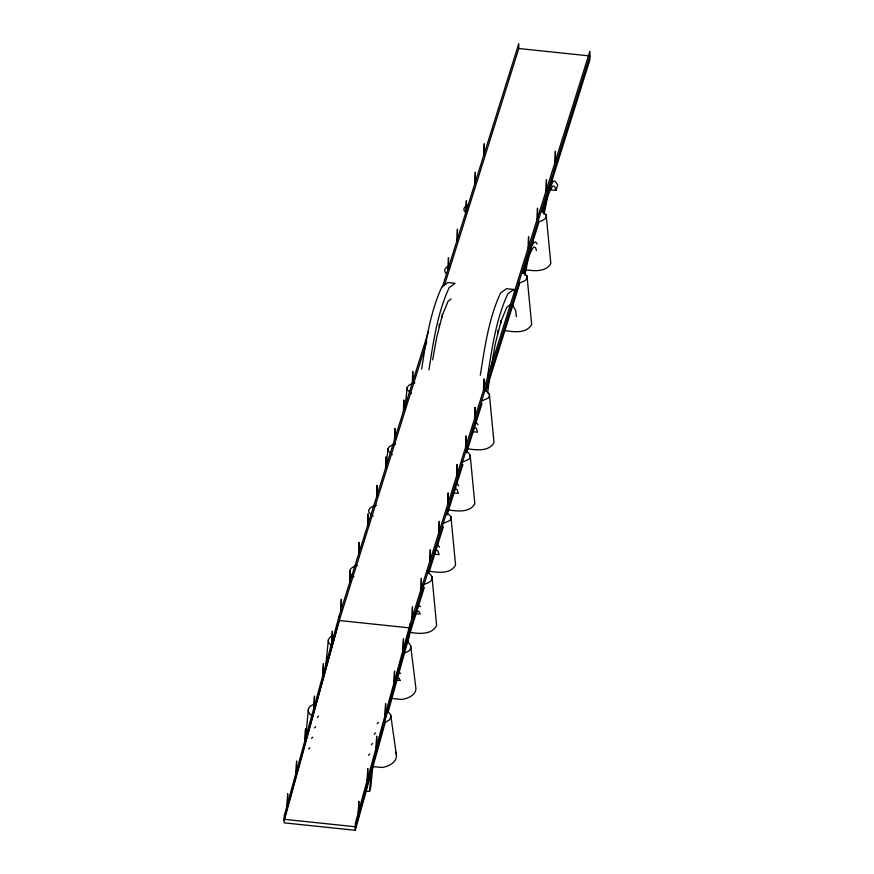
<?xml version="1.0" encoding="UTF-8"?>
<svg xmlns="http://www.w3.org/2000/svg" width="874" height="874" viewBox="0 0 874 874"><rect width="100%" height="100%" fill="white"/><g stroke="black" fill="none" stroke-linecap="round" stroke-linejoin="round"><path stroke-width="1.31" d="M306.075 733.92L308.413 708.912L309.833 706.432L316.333 702.783M365.944 791.079L369.516 791.451L371.461 771.283M325.827 665.081L328.406 639.801L329.826 637.485L332.546 635.529M386.483 463.438L387.958 448.723L389.312 446.756L391.978 445.117L395.704 443.959M404.99 408.999L407.142 387.597L408.497 385.631L411.162 383.992L414.888 382.823M372.903 764.979L370.86 786.589L369.516 791.451M421.639 369.156C426.075 341.341 429.953 312.805 441.829 286.978L447.816 282.553L455.103 283.318L449.127 287.743C437.251 313.558 433.373 342.095 428.937 369.921M480.307 375.285C484.742 347.47 488.621 318.934 500.496 293.118L506.472 288.693L513.77 289.458L515.048 291.796M487.605 376.049C492.04 348.234 495.908 319.698 507.783 293.882L513.77 289.458M487.681 392.797L489.506 377.918M406.76 643.384L407.153 640.948M524.411 273.682L527 260.955L531.589 246.315L533.752 242.732L535.664 241.978L537.193 244.086M543.573 212.622L548.457 191.439L552.925 181.672L554.826 180.907L557.688 184.862L555.951 190.412L551.177 189.909L550.544 187.943M432.663 359.902L436.585 337.877L442.32 315.317L448.067 301.29L451.104 298.984M491.319 366.031L495.241 344.017L500.988 321.446L506.723 307.429L510.787 304.36M387.553 712.332L388.045 709.688M407.71 642.39L409.196 634.6M447.138 513.628L448.089 508.865M466.323 452.492L467.273 447.728M524.848 275.343C527.175 265.827 527.721 255.055 533.752 246.971L535.522 247.528L536.472 250.488M544.01 214.283C546.337 204.767 546.884 193.984 552.914 185.911L554.684 186.468L555.951 190.412M428.555 331.18L339.156 616.05L284.159 815.988L284.269 820.457L339.254 620.518L426.763 341.69M542.088 212.142L589.906 59.782L589.906 51.14L410.299 623.49L355.303 823.428L355.412 827.896L410.398 627.969L589.906 55.958M385.073 723.06L355.314 830.3L284.17 822.86L284.094 819.299L339.254 620.518L339.156 616.05M355.314 830.3L355.237 826.738L410.398 627.969L410.299 623.49M388.34 711.294L410.474 631.52L424.294 587.492M442.43 286.945L518.763 43.7L518.763 48.518L444.342 285.656M428.763 573.246L443.402 526.618M447.062 514.961L462.903 464.455M466.563 452.798L482.011 403.58M486.097 390.558L519.615 283.766M522.881 273.354L538.821 222.564M414.429 616.028L416.767 611.844L418.744 611.188L420.208 614.094M473.096 429.604L474.516 427.692L476.286 428.26L477.554 432.193L472.779 431.69M453.912 490.729L455.332 488.828L457.102 489.385L458.369 493.329L453.595 492.827M434.662 552.062L436.093 550.161L437.852 550.718L439.119 554.662L434.345 554.16M317.306 717.423L318.606 716.167M314.4 727.933L315.7 726.687M311.505 738.443L312.794 737.197M308.598 748.963L309.899 747.707M377.164 723.683L378.464 722.427M374.258 734.193L375.558 732.947M371.363 744.714L372.652 743.457M368.457 755.223L369.757 753.978M417.422 607.08L418.832 605.737L420.569 606.709M467.972 204.822L465.318 206.461L463.963 208.427L464.028 210.536L465.525 212.611M448.81 265.882L446.155 267.52L444.8 269.487L444.866 271.596L446.363 273.671M396.84 679.142L398.861 678.049L400.379 680.562M384.047 723.148L389.291 720.001L390.711 717.521L390.7 714.888L387.444 710.868M455.354 484.546L457.255 483.792L458.784 485.9M436.104 545.879L438.005 545.125L439.535 547.233M402.772 654.102L409.272 650.726L410.693 648.41L410.693 645.941L409.261 643.548L406.53 641.45M357.619 565.314L353.861 566.581L351.151 568.362L349.753 570.482L349.775 572.754L351.228 574.961L353.97 576.916M424.174 584.258L427.932 582.991L430.642 581.21L432.04 579.091L432.018 576.818L430.565 574.611L427.823 572.656M538.515 221.799L542.241 220.63L544.895 218.992L546.25 217.036L546.174 214.917L541.902 210.995M519.353 282.859L523.078 281.701L525.733 280.062L527.088 278.096L527.011 275.976L522.739 272.065M481.694 400.969L488.085 398.162L489.44 396.206L489.364 394.087L485.081 390.165M462.51 462.106L468.901 459.298L470.256 457.331L470.179 455.223L468.683 453.147L465.897 451.301M376.454 505.292L372.728 506.45L370.063 508.089L368.708 510.055L368.784 512.175L373.067 516.086M443.26 523.439L449.651 520.631L451.006 518.664L450.929 516.556L446.658 512.634M518.763 48.518L588.563 55.816M526.028 269.716C534.232 271.213 546.097 272.065 550.828 263.478L546.174 214.917M504.167 330.492C513.071 331.825 526.29 334.065 531.665 324.538L527.011 275.976M466.519 448.602C475.412 449.935 488.642 452.164 494.007 442.648L489.364 394.087M447.335 509.739C456.228 511.072 469.458 513.3 474.822 503.774L470.179 455.223M428.085 571.072C436.989 572.404 450.208 574.633 455.572 565.107L450.929 516.556M415.434 613.592L419.017 613.963M339.254 620.518L409.054 627.827M408.923 632.131C418.012 633.726 431.45 635.431 436.618 625.533L432.018 576.818M396.796 680.18L399.189 680.431M390.569 698.315L401.363 699.44A17.862 10.881 -0.5 0 0 415.795 687.335L410.693 645.941M372.444 766.509L381.883 767.492A17.862 11.613 -1.3 0 0 395.518 752.197M284.094 819.299L355.237 826.738M398.915 672.707L400.696 673.275M411.49 393.628L407.218 389.706L407.142 387.597M392.306 454.753L388.034 450.842L387.958 448.723M331.661 646.061L328.406 642.259L328.406 639.801M312.586 716.319L309.855 714.091L308.424 711.545L308.413 708.912M476.439 422.655L477.969 424.764M512.437 304.72L515.616 310.368L516.436 316.749M390.7 714.888L396.304 754.459M410.398 627.969L410.474 631.52M555.383 161.166L555.383 151.18L554.935 162.586M552.139 177.761L552.139 180.437M546.447 189.636L546.447 179.651L545.999 191.056M537.51 218.107L537.51 208.121L537.062 219.527M532.976 238.821L532.976 241.508M528.573 246.577L528.573 236.592L528.136 247.998M500.955 320.452L500.955 323.129M497.863 330.296L497.863 332.983M484.24 153.726L484.24 143.74L483.792 155.146M483.901 388.93L483.901 378.945L483.464 390.35M475.303 182.196L475.303 172.211L474.855 183.616M474.964 417.401L474.964 407.415L474.527 418.821M466.366 210.667L466.366 200.681L465.918 212.087M466.039 445.871L466.039 435.886L465.591 447.291M457.43 239.137L457.43 229.152L456.993 240.558M457.102 474.342L457.102 464.367L456.654 475.762M448.493 267.608L448.493 257.622L448.056 269.028M448.165 502.812L448.165 492.838L447.717 504.232M442.299 314.312L442.299 316.989M439.207 324.156L439.207 326.843M439.229 531.283L439.229 521.308L438.781 532.703M430.292 559.753L430.292 549.779L429.855 561.174M421.355 588.224L421.355 578.249L420.918 589.644M412.757 381.49L412.757 371.505L412.309 382.91M412.43 616.694L412.43 606.72L411.982 618.115M403.821 409.961L403.821 399.975L403.384 411.381M394.895 438.431L394.895 428.446L394.447 439.851M385.958 466.902L385.958 456.916L385.51 468.322M377.022 495.372L377.022 485.387L376.574 496.793M368.085 523.843L368.085 513.857L367.637 525.263M359.148 552.313L359.148 542.328L358.711 553.734M350.212 580.784L350.212 570.798L349.775 582.204M341.286 609.254L341.286 599.269L340.838 610.675M332.349 631.334L331.901 642.729L332.349 631.334M323.413 663.847L322.965 675.241L323.413 663.847M314.476 696.305L314.028 707.7L314.476 696.305M305.539 728.905L305.102 740.3L305.539 728.905M296.603 761.232L296.166 772.638L296.603 761.232M287.677 793.963L287.229 805.369L287.677 793.963M403.493 638.774L403.045 650.169L403.493 638.774M394.556 671.287L394.108 682.692L394.556 671.287M385.62 703.745L385.172 715.151L385.62 703.745M376.683 736.345L376.246 747.751L376.683 736.345M367.757 768.672L367.309 780.078L367.757 768.672M358.821 801.403L358.373 812.809L358.821 801.403"/></g></svg>
